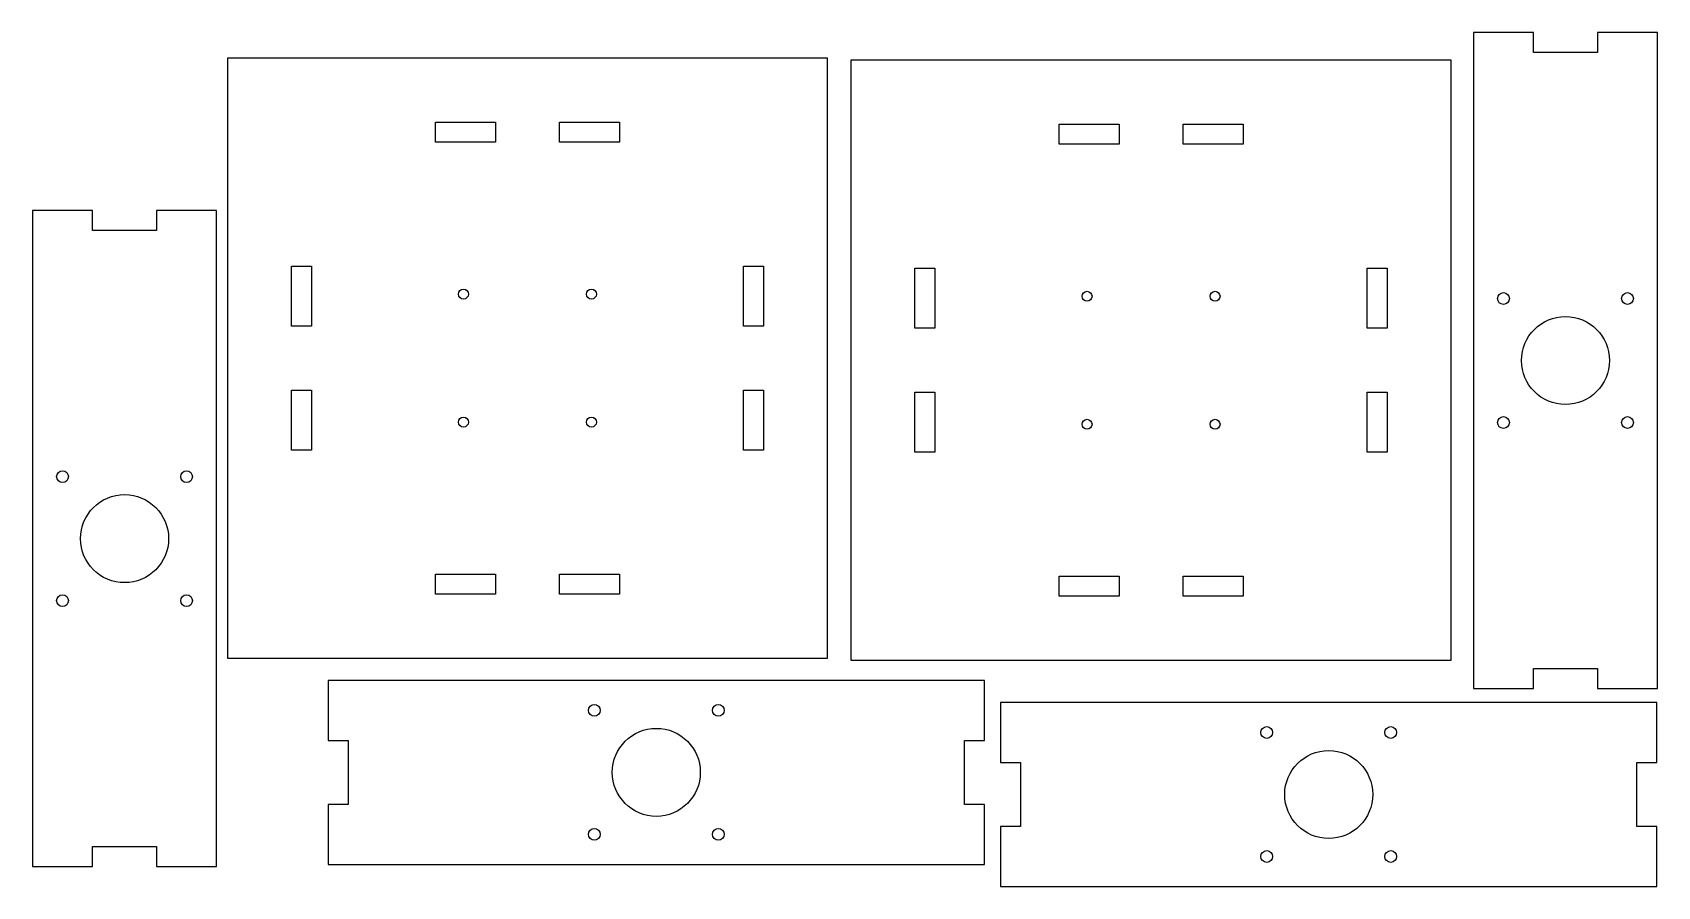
# Model space of a CAD drawing. Header units: millimetres. Extents: x -280 to 127, y -132 to 82.
import ezdxf

# ---------------------------------------------------------------- set-up
doc = ezdxf.new("R2010")
doc.units = ezdxf.units.MM
doc.layers.get('0').update_dxf_attribs({"linetype": 'CONTINUOUS'})

msp = doc.modelspace()

# ---------------------------------------------------------------- linework, layer by layer
for points in [[(95.58, 81.95), (80.58, 81.95), (80.58, -82.05), (95.58, -82.05), (95.58, -77.05), (111.58, -77.05), (111.58, -82.05), (126.58, -82.05), (126.58, 81.95), (111.58, 81.95), (111.58, 76.95), (95.58, 76.95)], [(-80.85, 75.55), (-230.85, 75.55), (-230.85, -74.45), (-80.85, -74.45)], [(75, 75), (-75, 75), (-75, -75), (75, -75)], [(-163.85, 59.55), (-163.85, 54.55), (-178.85, 54.55), (-178.85, 59.55)], [(-132.85, 54.55), (-147.85, 54.55), (-147.85, 59.55), (-132.85, 59.55)], [(-8, 59), (-8, 54), (-23, 54), (-23, 59)], [(23, 54), (8, 54), (8, 59), (23, 59)], [(-264.54, 37.42), (-279.54, 37.42), (-279.54, -126.58), (-264.54, -126.58), (-264.54, -121.58), (-248.54, -121.58), (-248.54, -126.58), (-233.54, -126.58), (-233.54, 37.42), (-248.54, 37.42), (-248.54, 32.42), (-264.54, 32.42)], [(-214.85, 8.55), (-214.85, 23.55), (-209.85, 23.55), (-209.85, 8.55)], [(-96.85, 8.55), (-101.85, 8.55), (-101.85, 23.55), (-96.85, 23.55)], [(-59, 8), (-59, 23), (-54, 23), (-54, 8)], [(59, 8), (54, 8), (54, 23), (59, 23)], [(-214.85, -7.45), (-209.85, -7.45), (-209.85, -22.45), (-214.85, -22.45)], [(-101.85, -22.45), (-101.85, -7.45), (-96.85, -7.45), (-96.85, -22.45)], [(-59, -8), (-54, -8), (-54, -23), (-59, -23)], [(54, -23), (54, -8), (59, -8), (59, -23)], [(-178.85, -53.45), (-163.85, -53.45), (-163.85, -58.45), (-178.85, -58.45)], [(-147.85, -58.45), (-147.85, -53.45), (-132.85, -53.45), (-132.85, -58.45)], [(-23, -54), (-8, -54), (-8, -59), (-23, -59)], [(8, -59), (8, -54), (23, -54), (23, -59)], [(-205.64, -111), (-205.64, -126), (-41.64, -126), (-41.64, -111), (-46.64, -111), (-46.64, -95), (-41.64, -95), (-41.64, -80), (-205.64, -80), (-205.64, -95), (-200.64, -95), (-200.64, -111)], [(-37.59, -116.54), (-37.59, -131.54), (126.41, -131.54), (126.41, -116.54), (121.41, -116.54), (121.41, -100.54), (126.41, -100.54), (126.41, -85.54), (-37.59, -85.54), (-37.59, -100.54), (-32.59, -100.54), (-32.59, -116.54)]]:
    msp.add_lwpolyline(points, close=True)
for centre, radius in [((-171.85, 16.55), 1.25), ((-139.85, 16.55), 1.25), ((-16, 16), 1.25), ((16, 16), 1.25), ((88.08, 15.45), 1.47), ((119.08, 15.45), 1.47), ((103.58, -0.05), 11), ((-171.85, -15.45), 1.25), ((-139.85, -15.45), 1.25), ((-16, -16), 1.25), ((16, -16), 1.25), ((88.08, -15.55), 1.47), ((119.08, -15.55), 1.47), ((-272.04, -29.08), 1.47), ((-241.04, -29.08), 1.47), ((-256.54, -44.58), 11), ((-272.04, -60.08), 1.47), ((-241.04, -60.08), 1.47), ((-139.14, -87.5), 1.47), ((-108.14, -87.5), 1.47), ((-123.64, -103), 11), ((28.91, -93.04), 1.47), ((59.91, -93.04), 1.47), ((44.41, -108.54), 11), ((-139.14, -118.5), 1.47), ((-108.14, -118.5), 1.47), ((28.91, -124.04), 1.47), ((59.91, -124.04), 1.47)]:
    msp.add_circle(centre, radius)

doc.saveas('drawing.dxf')
